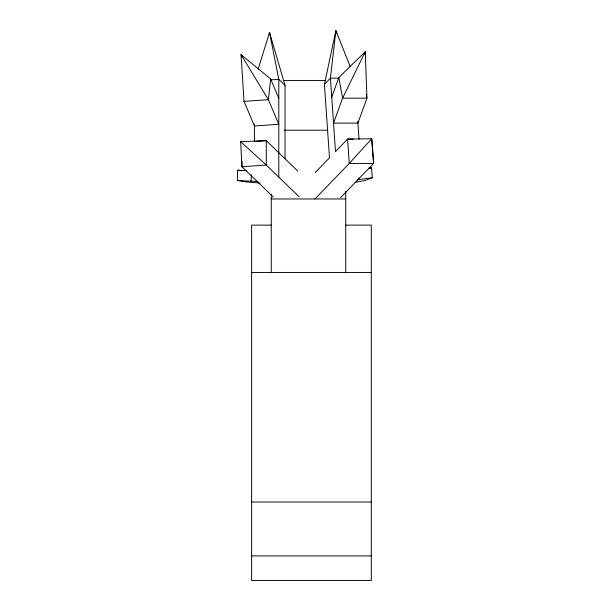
<?xml version="1.0" encoding="UTF-8"?>
<svg xmlns="http://www.w3.org/2000/svg" width="611" height="611" viewBox="0 0 611 611"><rect width="100%" height="100%" fill="white"/><g stroke="black" fill="none" stroke-linecap="round" stroke-linejoin="round"><path stroke-width="0.92" d="M241.925 161.105L241.925 166.734L273.384 197.124M254.428 141.149L254.436 124.117M278.792 177.114L278.792 79.315L269.543 32.467L258.071 69.318M285.016 158.745L285.016 85.326L269.543 32.467L269.237 34.346M260.194 183.063L245.401 181.849L237.358 180.474L237.641 170.217L246.836 170.698M257.575 181.536L251.152 181.192L251.327 174.662M365.034 54.486L365.256 51.714L338.807 77.544L331.742 97.141M270.642 78.987L268.382 99.677L278.792 124.285L254.436 125.973L244.003 101.365L241.07 54.631L270.642 78.987L278.792 98.302M315.169 172.623L329.489 157.798L324.41 84.371L335.897 30.55L350.24 66.691M340.587 197.666L373.642 163.45L371.725 138.766L347.575 139.079L335.5 151.574L333.545 123.117L342.58 98.157L365.256 51.714L366.959 98.157L357.901 123.117L333.545 123.117L330.421 78.155L335.897 30.55L336.562 33.338M324.41 84.371L330.421 78.155L338.853 78.155M314.902 199.026L349.263 163.45L371.725 138.766L373.642 163.45L349.263 163.45L347.575 139.079L353.204 139.079M369.785 168.399L371.557 167.72L372.244 177.725L365.179 180.466L355.067 182.452M357.053 179.84L372.244 177.725M368.868 168.086L371.557 167.72M270.36 79.904L278.792 79.315L285.016 85.326M244.003 101.365L268.382 99.677L241.07 54.631L241.628 57.419M255.047 141.446L266.297 140.667L297.817 171.118M240.658 141.691L266.297 165.046L241.925 166.734L240.658 141.691L266.297 140.667L266.297 165.046L299.146 196.78M283.504 80.453L324.983 80.453M366.959 98.157L342.58 98.157L338.807 77.544M284.451 130.212L327.817 130.212M271.253 198.957L345.727 198.957M271.253 225.123L251.617 225.123L251.617 580.45L371.297 580.45L371.297 225.123L345.727 225.123M251.617 272.445L371.297 272.445M251.617 502.028L371.297 502.028M251.617 555.903L371.297 555.903M237.358 180.474L251.152 181.192M237.641 170.217L241.223 170.828M366.272 94.407L366.783 97.218M357.771 121.261L359.024 139.247M358.71 177.77L358.84 179.588M345.727 191.426L345.727 272.445M271.253 194.252L271.253 272.445"/></g></svg>
